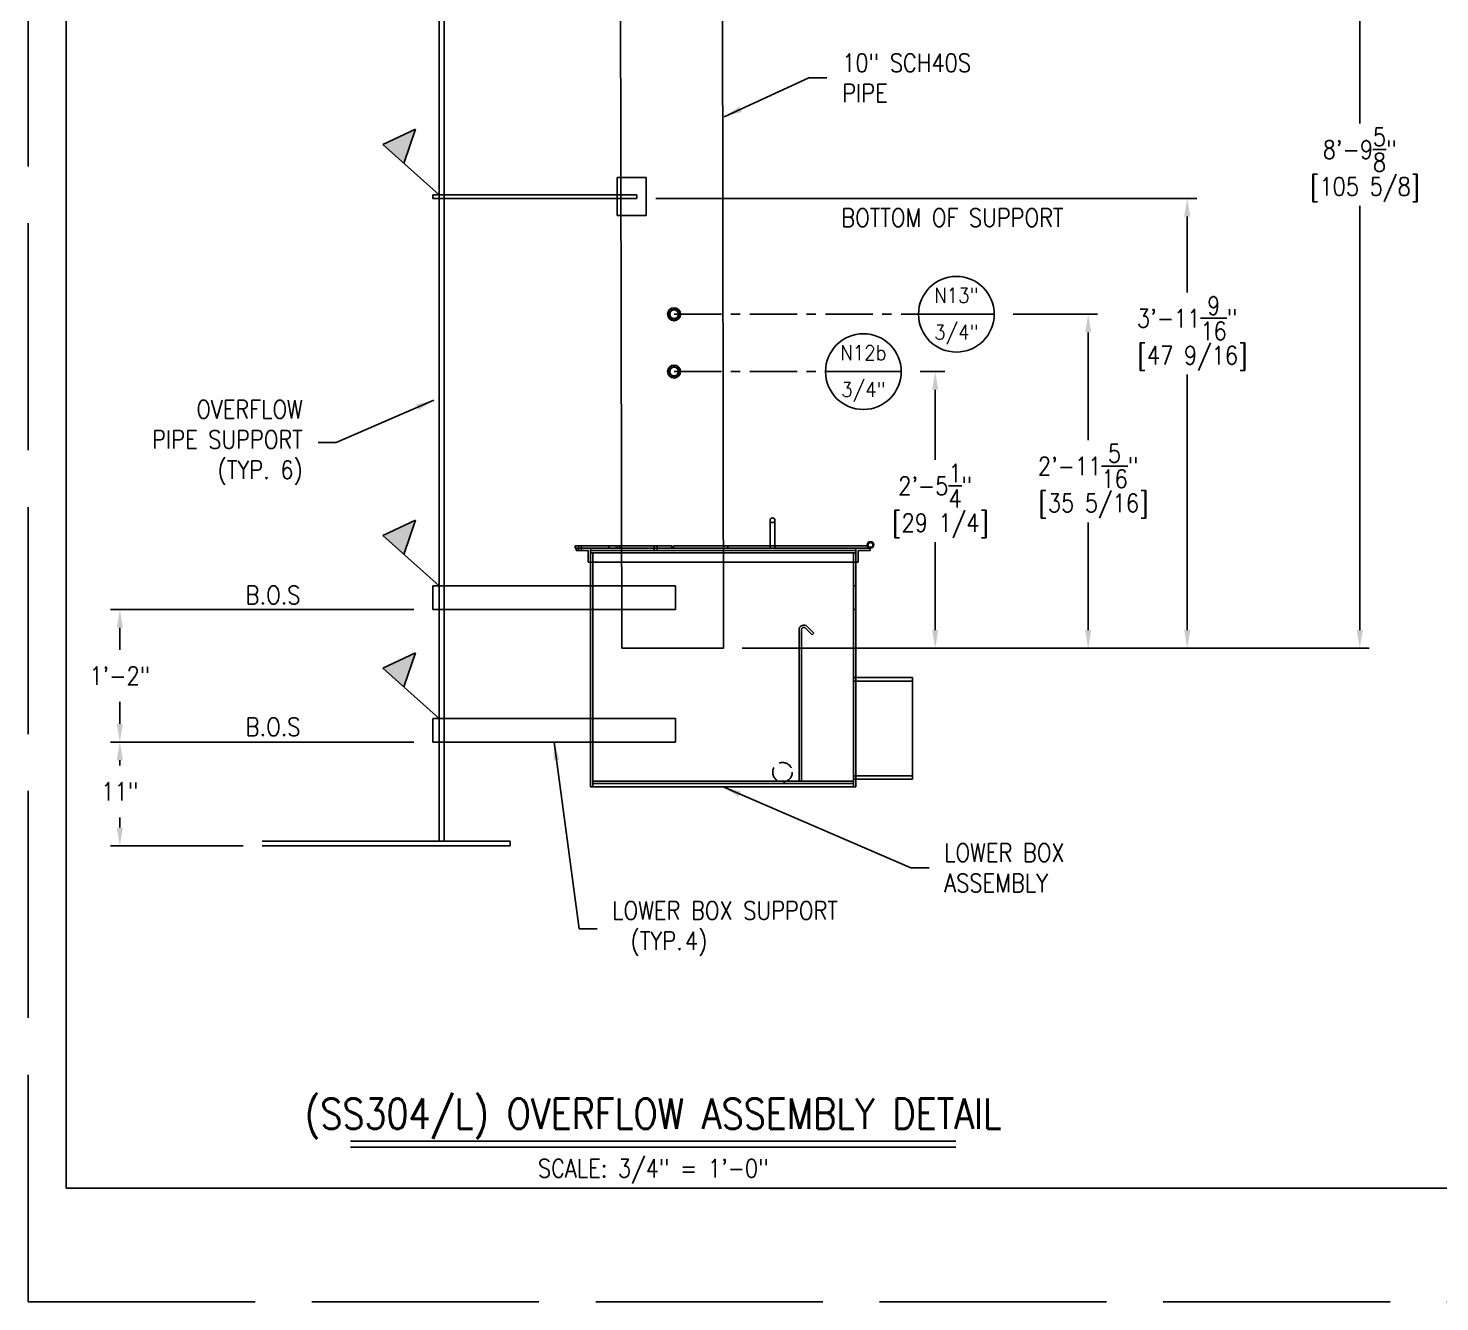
# Model space of a CAD drawing. Extents: x -36 to 1116, y 36 to 900.
# Drawn here: x -36 to 411.7, y 36 to 439.8 of the extents above; entities that cross this region are included whole.
import ezdxf
from ezdxf.enums import TextEntityAlignment as Align

# ---------------------------------------------------------------- set-up
doc = ezdxf.new("R2010")
doc.units = 0
doc.header["$LTSCALE"] = 12
doc.header["$MEASUREMENT"] = 0
doc.header["$PDMODE"] = 33
doc.header["$PDSIZE"] = -0.5
for name, pattern in [('AM_ISO02W050', [7.5, 6, -1.5]), ('CENTER', [2, 1.25, -0.25, 0.25, -0.25]), ('HIDDEN2', [0.1875, 0.125, -0.0625])]:
    doc.linetypes.add(name, pattern=pattern)
doc.layers.get('0').update_dxf_attribs({"linetype": 'CONTINUOUS'})
doc.layers.get('Defpoints').update_dxf_attribs({"linetype": 'CONTINUOUS'})
for name, color, linetype in [('1.25x1.25x.25', 34, 'CONTINUOUS'), ('10 PIPE', 7, 'CONTINUOUS'), ('3-4-THRDCPLG', 14, 'CONTINUOUS'), ('6X20', 3, 'CONTINUOUS'), ('CENTER', 6, 'CENTER'), ('COVER', 3, 'CONTINUOUS'), ('DIM', 1, 'CONTINUOUS'), ('HANDLE', 2, 'CONTINUOUS'), ('HATCH', 11, 'CONTINUOUS'), ('REPAD', 7, 'CONTINUOUS'), ('SHELL', 40, 'CONTINUOUS')]:
    doc.layers.add(name, color=color, linetype=linetype)
doc.styles.add('ROMANS', font='ROMANS.shx', dxfattribs={"width": 0.85, "height": 5.76})
doc.styles.get("Standard").update_dxf_attribs({"font": 'sanss___.ttf'})
doc.dimstyles.get("Standard").update_dxf_attribs({"dimtxt": 0.18, "dimasz": 0.18, "dimexe": 0.18, "dimexo": 0.0625, "dimgap": 0.09, "dimtad": 0, "dimtih": 1, "dimtoh": 1, "dimdec": 4, "dimzin": 0, "dimdsep": 46, "dimtxsty": 'Standard', "dimcen": 0.09, "dimadec": 0, "dimazin": 0, "dimtfac": 1, "dimtdec": 4, "dimtofl": 0, "dimtmove": 0, "dimatfit": 3, "dimfxl": 1, "dimtolj": 1, "dimtzin": 0, "dimarcsym": 0})

# ---------------------------------------------------------------- blocks, each defined once
blk = doc.blocks.new('*D210')
at = {"layer": 'Defpoints', "color": 0, "transparency": 16777216}
for p in [(184.1, 560.08), (184.5, 243.22), (386.34, 243.22)]:
    blk.add_point(p, dxfattribs=at)
at = {"layer": 'DIM', "color": 0, "lineweight": -2, "transparency": 16777216}
for p, q in [((190.1, 560.08), (389.34, 560.08)), ((386.34, 554.32), (386.34, 409.58)), ((386.34, 248.98), (386.34, 383.52)), ((190.5, 243.22), (389.34, 243.22))]:
    blk.add_line(p, q, dxfattribs=at)
at = {"layer": 'DIM', "color": 0, "transparency": 16777216}
for points in [[(385.38, 554.32), (387.3, 554.32), (386.34, 560.08)], [(385.38, 248.98), (387.3, 248.98), (386.34, 243.22)]]:
    blk.add_solid(points, dxfattribs=at)
at = {"layer": 'DIM', "color": 0, "transparency": 16777216, "insert": (386.34, 396.55), "char_height": 5.76, "attachment_point": 5, "style": 'ROMANS'}
blk.add_mtext('\\A1;8\'-9{\\H1x;\\S5/8;}"\\P [105 5/8]', dxfattribs=at)
blk = doc.blocks.new('*D211')
at = {"layer": 'Defpoints', "color": 0, "transparency": 16777216}
for p in [(-6.94, 213.49), (92.31, 213.49), (38.15, 180.58)]:
    blk.add_point(p, dxfattribs=at)
at = {"layer": 'DIM', "color": 0, "lineweight": -2, "transparency": 16777216}
for p, q in [((86.31, 213.49), (-9.94, 213.49)), ((-6.94, 207.73), (-6.94, 206.01)), ((-6.94, 186.34), (-6.94, 189.55)), ((32.15, 180.58), (-9.94, 180.58))]:
    blk.add_line(p, q, dxfattribs=at)
at = {"layer": 'DIM', "color": 0, "transparency": 16777216}
for points in [[(-7.9, 207.73), (-5.98, 207.73), (-6.94, 213.49)], [(-7.9, 186.34), (-5.98, 186.34), (-6.94, 180.58)]]:
    blk.add_solid(points, dxfattribs=at)
at = {"layer": 'DIM', "color": 0, "transparency": 16777216, "insert": (-6.94, 197.78), "char_height": 5.76, "attachment_point": 5, "style": 'ROMANS'}
blk.add_mtext('\\A1;11"', dxfattribs=at)
blk = doc.blocks.new('*D212')
at = {"layer": 'Defpoints', "color": 0, "transparency": 16777216}
for p in [(-6.94, 255.49), (92.31, 255.49), (92.31, 213.49)]:
    blk.add_point(p, dxfattribs=at)
at = {"layer": 'DIM', "color": 0, "lineweight": -2, "transparency": 16777216}
for p, q in [((86.31, 255.49), (-9.94, 255.49)), ((-6.94, 249.73), (-6.94, 242.71)), ((-6.94, 219.25), (-6.94, 226.26)), ((86.31, 213.49), (-9.94, 213.49))]:
    blk.add_line(p, q, dxfattribs=at)
at = {"layer": 'DIM', "color": 0, "transparency": 16777216}
for points in [[(-7.9, 249.73), (-5.98, 249.73), (-6.94, 255.49)], [(-7.9, 219.25), (-5.98, 219.25), (-6.94, 213.49)]]:
    blk.add_solid(points, dxfattribs=at)
at = {"layer": 'DIM', "color": 0, "transparency": 16777216, "insert": (-6.94, 234.49), "char_height": 5.76, "attachment_point": 5, "style": 'ROMANS'}
blk.add_mtext('\\A1;1\'-2"', dxfattribs=at)
blk = doc.blocks.new('*D215')
at = {"layer": 'Defpoints', "color": 0, "transparency": 16777216}
for p in [(157.02, 385.89), (184.5, 243.22), (331.61, 243.22)]:
    blk.add_point(p, dxfattribs=at)
at = {"layer": 'DIM', "color": 0, "lineweight": -2, "transparency": 16777216}
for p, q in [((163.02, 385.89), (334.61, 385.89)), ((331.61, 380.13), (331.61, 356.08)), ((331.61, 248.98), (331.61, 330.03)), ((190.5, 243.22), (334.61, 243.22))]:
    blk.add_line(p, q, dxfattribs=at)
at = {"layer": 'DIM', "color": 0, "transparency": 16777216}
for points in [[(330.65, 380.13), (332.57, 380.13), (331.61, 385.89)], [(330.65, 248.98), (332.57, 248.98), (331.61, 243.22)]]:
    blk.add_solid(points, dxfattribs=at)
at = {"layer": 'DIM', "color": 0, "transparency": 16777216, "insert": (331.61, 343.05), "char_height": 5.76, "attachment_point": 5, "style": 'ROMANS'}
blk.add_mtext('\\A1;3\'-11{\\H1x;\\S9/16;}"\\P [47 9/16]', dxfattribs=at)
blk = doc.blocks.new('A$C12f0b015')
for radius in [0.344, 0.25]:
    blk.add_circle((38.09, 31.81), radius)
at = {"layer": '1.25x1.25x.25'}
for p, q in [((6.98, 31.47), (8.48, 31.47)), ((6.98, 31.22), (6.98, 31.47)), ((6.98, 31.47), (38.04, 31.47)), ((7.23, 31.47), (7.23, 31.22)), ((7.54, 31.47), (7.54, 31.22)), ((8.48, 31.47), (8.48, 29.97)), ((15.23, 31.47), (15.23, 31.22)), ((15.54, 31.47), (15.54, 31.22)), ((38.04, 31.47), (36.54, 31.47)), ((36.54, 31.47), (36.54, 29.97)), ((38.04, 31.22), (38.04, 31.47)), ((8.23, 31.22), (6.98, 31.22)), ((8.23, 29.97), (8.23, 31.22)), ((8.48, 29.97), (8.23, 29.97)), ((8.48, 31.22), (36.54, 31.22)), ((8.48, 29.97), (36.54, 29.97)), ((36.54, 29.97), (36.79, 29.97)), ((36.79, 29.97), (36.79, 31.22)), ((36.79, 31.22), (38.04, 31.22))]:
    blk.add_line(p, q, dxfattribs=at)
at = {"layer": '10 PIPE'}
for p, q in [((36.29, 17.78), (42.54, 17.78)), ((36.29, 17.41), (42.54, 17.41)), ((42.54, 17.78), (42.54, 7.03)), ((36.29, 7.41), (42.54, 7.41)), ((36.29, 7.03), (42.54, 7.03))]:
    blk.add_line(p, q, dxfattribs=at)
at = {"layer": '6X20'}
for p, q in [((-8.19, 24.97), (-8.19, 27.47)), ((-8.19, 10.97), (-8.19, 13.47))]:
    blk.add_line(p, q, dxfattribs=at)
at = {"layer": 'COVER'}
for p, q in [((6.88, 31.72), (17.07, 31.72)), ((6.88, 31.72), (6.88, 31.47)), ((6.88, 31.47), (17.07, 31.47)), ((7.23, 31.72), (7.23, 31.47)), ((7.54, 31.72), (7.54, 31.47)), ((10.41, 31.72), (10.41, 31.47)), ((11.23, 31.72), (11.23, 31.47)), ((11.57, 31.72), (11.57, 31.47)), ((15.23, 31.72), (15.23, 31.47)), ((15.54, 31.72), (15.54, 31.47)), ((17.07, 31.72), (17.07, 31.47)), ((17.07, 31.59), (17.26, 31.59)), ((17.26, 31.72), (37.76, 31.72)), ((17.26, 31.72), (17.26, 31.47)), ((17.26, 31.47), (37.76, 31.47)), ((23.01, 31.72), (23.01, 31.47)), ((37.76, 31.72), (37.76, 31.47)), ((8.48, 30.97), (8.48, 6.22)), ((36.54, 30.97), (8.48, 30.97)), ((8.73, 30.97), (8.73, 6.22)), ((36.29, 6.22), (36.29, 30.97)), ((36.54, 6.22), (36.54, 30.97)), ((-8.19, 27.47), (17.48, 27.47)), ((17.48, 27.47), (17.48, 24.97)), ((36.29, 27.47), (36.54, 27.47)), ((-8.19, 24.97), (17.48, 24.97)), ((36.29, 24.97), (36.54, 24.97)), ((30.54, 22.84), (30.54, 6.84)), ((30.79, 22.84), (30.79, 6.84)), ((31.92, 22.31), (31.21, 23.02)), ((32.1, 22.49), (31.39, 23.2)), ((31.92, 22.31), (32.1, 22.49)), ((-8.19, 13.47), (17.48, 13.47)), ((17.48, 13.47), (17.48, 10.97)), ((-8.19, 10.97), (17.48, 10.97)), ((8.48, 6.22), (36.54, 6.22)), ((8.73, 6.84), (36.29, 6.84)), ((8.73, 6.59), (36.29, 6.59))]:
    blk.add_line(p, q, dxfattribs=at)
at = {"layer": 'COVER', "linetype": 'HIDDEN2'}
blk.add_circle((28.79, 7.78), 1.03, dxfattribs=at)
at = {"layer": 'COVER'}
for radius in [0.5, 0.25]:
    blk.add_arc((31.04, 22.84), radius, 45, 180, dxfattribs=at)
at = {"layer": 'HANDLE'}
for p, q in [((27.48, 34.41), (27.48, 31.47)), ((27.98, 34.41), (27.98, 31.47))]:
    blk.add_line(p, q, dxfattribs=at)
blk.add_circle((27.73, 34.41), 0.25, dxfattribs=at)
blk = doc.blocks.new('Nozzle Callout')
blk.add_line((0.25, 0), (-0.25, 0))
blk.add_circle((0, 0), 0.25)
at = {"style": 'ROMANS', "width": 0.9}
for tag, p in [('NZ-ID', (0, 0.125)), ('NZ-SZ', (0, -0.125))]:
    blk.add_attdef(tag, text='', height=0.0975, dxfattribs=at).set_placement(p, align=Align.MIDDLE)
blk = doc.blocks.new('*D237')
at = {"layer": 'Defpoints', "color": 0, "transparency": 16777216}
for p in [(240.9, 330.95), (184.97, 243.22), (251.68, 243.22)]:
    blk.add_point(p, dxfattribs=at)
at = {"layer": 'DIM', "color": 0, "lineweight": -2, "transparency": 16777216}
for p, q in [((246.9, 330.95), (254.68, 330.95)), ((251.68, 325.19), (251.68, 302.96)), ((251.68, 248.98), (251.68, 276.9)), ((190.97, 243.22), (254.68, 243.22))]:
    blk.add_line(p, q, dxfattribs=at)
at = {"layer": 'DIM', "color": 0, "transparency": 16777216}
for points in [[(250.72, 325.19), (252.64, 325.19), (251.68, 330.95)], [(250.72, 248.98), (252.64, 248.98), (251.68, 243.22)]]:
    blk.add_solid(points, dxfattribs=at)
at = {"layer": 'DIM', "color": 0, "transparency": 16777216, "insert": (251.68, 289.93), "char_height": 5.76, "attachment_point": 5, "style": 'ROMANS'}
blk.add_mtext('\\A1;2\'-5{\\H1x;\\S1/4;}"\\P [29 1/4]', dxfattribs=at)
blk = doc.blocks.new('*D238')
at = {"layer": 'Defpoints', "color": 0, "transparency": 16777216}
for p in [(270.39, 349.14), (184.97, 243.22), (300.19, 243.22)]:
    blk.add_point(p, dxfattribs=at)
at = {"layer": 'DIM', "color": 0, "lineweight": -2, "transparency": 16777216}
for p, q in [((276.39, 349.14), (303.19, 349.14)), ((300.19, 343.38), (300.19, 309.21)), ((300.19, 248.98), (300.19, 283.15)), ((190.97, 243.22), (303.19, 243.22))]:
    blk.add_line(p, q, dxfattribs=at)
at = {"layer": 'DIM', "color": 0, "transparency": 16777216}
for points in [[(299.23, 343.38), (301.15, 343.38), (300.19, 349.14)], [(299.23, 248.98), (301.15, 248.98), (300.19, 243.22)]]:
    blk.add_solid(points, dxfattribs=at)
at = {"layer": 'DIM', "color": 0, "transparency": 16777216, "insert": (300.19, 296.18), "char_height": 5.76, "attachment_point": 5, "style": 'ROMANS'}
blk.add_mtext('\\A1;2\'-11{\\H1x;\\S5/16;}"\\P [35 5/16]', dxfattribs=at)
blk = doc.blocks.new('A$C0E4B500F')
at = {"layer": 'HATCH'}
blk.add_hatch(color=3, dxfattribs=at).paths.add_polyline_path([(10.5, 19.5), (0, 24), (0, 15)])
at = {"layer": 'DIM'}
for p, q in [((0, 0), (0, 24)), ((0, 24), (10.5, 19.5)), ((10.5, 19.5), (0, 15))]:
    blk.add_line(p, q, dxfattribs=at)

msp = doc.modelspace()

# ---------------------------------------------------------------- linework, layer by layer
for q in [(-24, 888), (1080, 72)]:
    msp.add_line((-24, 72), q)
at = {"layer": '10 PIPE'}
for p, q in [((184.10265, 560.07948), (184.49512, 243.21891)), ((151.85265, 467.33582), (152.24512, 243.21891)), ((152.24512, 243.21891), (184.49512, 243.21891))]:
    msp.add_line(p, q, dxfattribs=at)
at = {"layer": '3-4-THRDCPLG'}
for centre, radius in [((168.84374, 349.14198), 2.0625), ((168.84374, 349.14198), 1.575), ((168.84374, 349.14198), 1.38281), ((168.84374, 330.95448), 2.0625), ((168.84374, 330.95448), 1.575), ((168.84374, 330.95448), 1.38281)]:
    msp.add_circle(centre, radius, dxfattribs=at)
at = {"layer": '3-4-THRDCPLG', "color": 2, "linetype": 'HIDDEN2'}
for centre in [(168.84374, 349.14198), (168.84374, 330.95448)]:
    msp.add_circle(centre, 1.524, dxfattribs=at)
at = {"layer": 'CENTER'}
for p, q in [((168.84374, 349.14198), (246.39113, 349.14198)), ((168.84374, 330.95448), (216.89591, 330.95448))]:
    msp.add_line(p, q, dxfattribs=at)
at = {"layer": 'COVER'}
for p, q in [((157.02471, 387.01698), (92.35832, 387.01698)), ((92.35832, 387.01698), (92.35832, 385.89198)), ((157.02471, 385.89198), (92.35832, 385.89198)), ((157.02471, 387.01698), (157.02471, 385.89198))]:
    msp.add_line(p, q, dxfattribs=at)
at = {"layer": 'Defpoints', "linetype": 'AM_ISO02W050'}
for q in [(-36, 900), (1116, 36)]:
    msp.add_line((-36, 36), q, dxfattribs=at)
at = {"layer": 'DIM'}
for p, q in [((66.25856, 86.95692), (258.25856, 86.95692)), ((66.25856, 85.03692), (258.25856, 85.03692))]:
    msp.add_line(p, q, dxfattribs=at)
at = {"layer": 'REPAD'}
for p, q in [((150.78084, 380.45448), (150.78084, 392.45448)), ((150.78084, 392.45448), (159.96834, 392.45448)), ((159.96834, 392.45448), (159.96834, 380.45448)), ((159.96834, 380.45448), (150.78084, 380.45448))]:
    msp.add_line(p, q, dxfattribs=at)
at = {"layer": 'SHELL'}
for p, q in [((94.38144, 612.57948), (94.38144, 182.07948)), ((95.88144, 612.57948), (95.88144, 182.07948)), ((38.14983, 182.07948), (116.88144, 182.07948)), ((38.14983, 180.57948), (116.88144, 180.57948)), ((116.88144, 182.07948), (116.88144, 180.57948))]:
    msp.add_line(p, q, dxfattribs=at)

# ---------------------------------------------------------------- block references
at = {"rotation": 48.31329532466022}
for p in [(94.38144, 387.01698), (94.38144, 262.98573), (94.38144, 220.98573)]:
    msp.add_blockref('A$C0E4B500F', p, dxfattribs=at)
at = {"layer": 'COVER', "xscale": 3, "yscale": 3, "zscale": 3}
msp.add_blockref('A$C12f0b015', (116.88144, 180.57948), dxfattribs=at)
at = {"layer": 'DIM'}
ref = msp.add_blockref('Nozzle Callout', (258.39113, 349.14198), dxfattribs=dict(at, xscale=-48, yscale=48, zscale=48))
ref.add_attrib('NZ-ID', 'N13"', dxfattribs={"layer": '0', "height": 4.68, "style": 'ROMANS', "width": 0.9}).set_placement((258.39113, 355.14198), align=Align.MIDDLE)
ref.add_attrib('NZ-SZ', '3/4"', dxfattribs={"layer": '0', "height": 4.68, "style": 'ROMANS', "width": 0.9}).set_placement((258.39113, 343.14198), align=Align.MIDDLE)
ref = msp.add_blockref('Nozzle Callout', (228.89591, 330.95448), dxfattribs=dict(at, xscale=-48, yscale=48, zscale=48))
ref.add_attrib('NZ-ID', 'N12b', dxfattribs={"layer": '0', "height": 4.68, "style": 'ROMANS', "width": 0.9}).set_placement((228.89591, 336.95448), align=Align.MIDDLE)
ref.add_attrib('NZ-SZ', '3/4"', dxfattribs={"layer": '0', "height": 4.68, "style": 'ROMANS', "width": 0.9}).set_placement((228.89591, 324.95448), align=Align.MIDDLE)

# ---------------------------------------------------------------- texts
at = {"layer": 'DIM', "style": 'ROMANS', "width": 0.85}
for s, height, p in [('BOTTOM OF SUPPORT', 5.76, (257.14156, 376.87343)), ('B.O.S', 5.76, (41.66986, 257.21013)), ('B.O.S', 5.76, (41.66986, 215.43224)), ('(SS304/L) OVERFLOW ASSEMBLY DETAIL', 9.6, (162.25856, 90.83416)), ('SCALE: 3/4" = 1\'-0"', 5.76, (162.25856, 75.43692))]:
    msp.add_text(s, height=height, dxfattribs=at).set_placement(p, align=Align.CENTER)
at = {"layer": 'DIM', "char_height": 5.76, "style": 'ROMANS'}
for s, insert, attachment_point in [('10" SCH40S\\PPIPE', (222.15274, 424.06319), 4), ('OVERFLOW\\PPIPE SUPPORT\\P\\pxi-3,l4,t4;(TYP.^I6)', (51.11224, 308.45239), 6), ('LOWER BOX \\PASSEMBLY', (254.53434, 173.61349), 4), ('LOWER BOX SUPPORT\\P\\pxi-3,l4,t4;(TYP.^I4)', (149.26888, 154.30318), 4)]:
    msp.add_mtext(s, dxfattribs=dict(at, insert=insert, attachment_point=attachment_point))

# ---------------------------------------------------------------- dimensions: what is measured, and where the dimension line sits
at = {"layer": 'DIM'}
for base, p1, p2, override, picture, middle in [((386.34016, 243.21891), (184.10265, 560.07948), (184.49512, 243.21891), {"dimscale": 48, "dimtxt": 5.76, "dimasz": 0.12, "dimexe": 0.0625, "dimexo": 0.125, "dimgap": 0.02, "dimlfac": 0.333333, "dimzin": 3, "dimlunit": 4, "dimpost": '\\X', "dimtxsty": 'ROMANS', "dimcen": 0}, '*D210', (386.34016, 396.55065)), ((331.60983, 243.21891), (157.02471, 385.89198), (184.49512, 243.21891), {"dimscale": 48, "dimtxt": 5.76, "dimasz": 0.12, "dimexe": 0.0625, "dimexo": 0.125, "dimgap": 0.02, "dimlfac": 0.333333, "dimzin": 3, "dimlunit": 4, "dimpost": '\\X', "dimtxsty": 'ROMANS', "dimcen": 0}, '*D215', (331.60983, 343.05442)), ((300.19302, 243.21891), (270.39113, 349.14198), (184.96874, 243.21891), {"dimscale": 48, "dimtxt": 5.76, "dimasz": 0.12, "dimexe": 0.0625, "dimexo": 0.125, "dimgap": 0.02, "dimlfac": 0.333333, "dimzin": 3, "dimlunit": 4, "dimpost": '\\X', "dimtxsty": 'ROMANS', "dimcen": 0}, '*D238', (300.19302, 296.18045)), ((251.68177, 243.21891), (240.89591, 330.95448), (184.96874, 243.21891), {"dimscale": 48, "dimtxt": 5.76, "dimasz": 0.12, "dimexe": 0.0625, "dimexo": 0.125, "dimgap": 0.02, "dimlfac": 0.333333, "dimzin": 3, "dimlunit": 4, "dimpost": '\\X', "dimtxsty": 'ROMANS', "dimcen": 0}, '*D237', (251.68177, 289.93029)), ((-6.9380269825, 213.4857326823), (38.1498285935, 180.5794826823), (92.305124162, 213.4857326823), {"dimscale": 48, "dimtxt": 5.76, "dimasz": 0.12, "dimexe": 0.0625, "dimexo": 0.125, "dimgap": 0.1, "dimlfac": 0.333333, "dimzin": 3, "dimlunit": 4, "dimpost": '\\X', "dimtxsty": 'ROMANS', "dimcen": 0}, '*D211', (-6.9380269825, 197.7826076823))]:
    dim = msp.add_linear_dim(base=base, p1=p1, p2=p2, angle=90, dimstyle='Standard', override=override, dxfattribs=at)
    dim.commit()
    dim.dimension.update_dxf_attribs({"geometry": picture, "text_midpoint": middle, "dimtype": 160})
dim = msp.add_linear_dim(base=(-6.93803, 255.48573), p1=(92.30512, 213.48573), p2=(92.30512, 255.48573), angle=90, dimstyle='Standard', override={"dimscale": 48, "dimtxt": 5.76, "dimasz": 0.12, "dimexe": 0.0625, "dimexo": 0.125, "dimgap": 0.1, "dimlfac": 0.333333, "dimzin": 3, "dimlunit": 4, "dimpost": '\\X', "dimtxsty": 'ROMANS', "dimcen": 0}, dxfattribs=at)
dim.commit()
dim.dimension.update_dxf_attribs({"geometry": '*D212', "text_midpoint": (-6.93803, 234.48573)})

# ---------------------------------------------------------------- leaders
at = {"layer": 'DIM', "annotation_type": 0, "has_hookline": 1}
for points, hookline_direction, text_width in [([(184.73588, 411.74138), (211.59274, 424.06319), (217.35274, 424.06319)], 0, 44.064), ([(92.69759, 321.93162), (61.67224, 308.45239), (55.91224, 308.45239)], 1, 53.15657), ([(130.80637, 213.48573), (138.70888, 154.30318), (144.46888, 154.30318)], 0, 80.66743), ([(184.40137, 199.23573), (243.97434, 173.61349), (249.73434, 173.61349)], 0, 41.96571)]:
    msp.add_leader(points, dimstyle='Standard', override={"dimscale": 48, "dimtxt": 5.76, "dimasz": 0.12, "dimexe": 0.0625, "dimexo": 0.125, "dimgap": 0.1, "dimlfac": 0.333333, "dimzin": 3, "dimlunit": 4, "dimpost": '\\X', "dimtxsty": 'ROMANS', "dimcen": 0}, dxfattribs=dict(at, hookline_direction=hookline_direction, text_width=text_width))

doc.saveas('drawing.dxf')
